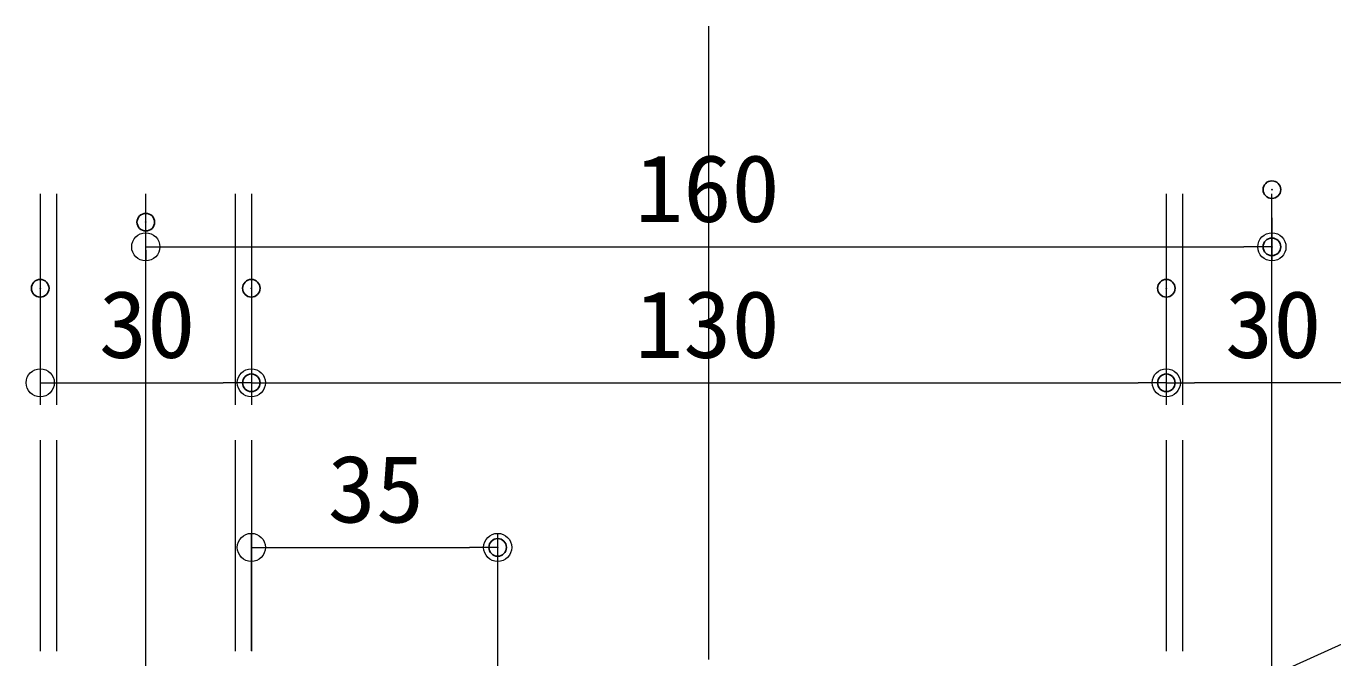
# Model space of a CAD drawing. Units: millimetres, scale not verified. Extents: x -802 to 801, y -553 to 555.
# Drawn here: x -613.4 to -427.7, y -111.5 to -21.8 of the extents above; entities that cross this region are included whole.
import ezdxf
from ezdxf.enums import TextEntityAlignment as Align

# ---------------------------------------------------------------- set-up
doc = ezdxf.new("R2010")
doc.units = ezdxf.units.MM
doc.header["$LTSCALE"] = 5
doc.header["$PDMODE"] = 32
doc.header["$PDSIZE"] = 2.5
doc.linetypes.add('LONG_CHAIN', pattern=[21, 18, -1, 1, -1])
doc.linetypes.add('LONG_DASHED1', pattern=[7, 6, -1])
for name, color, linetype, lineweight in [('0-5_2通り芯', 1, 'LONG_CHAIN', 9), ('0-9_shade', 6, 'LONG_DASHED1', 9), ('0-A_6文字', 1, 'Continuous', 9), ('0-B_0', 4, 'Continuous', 9), ('0-D_CENTER', 5, 'LONG_CHAIN', 9)]:
    doc.layers.add(name, color=color, linetype=linetype, lineweight=lineweight)
doc.layers.add('0-C_DEFPOINTS', color=1, linetype='Continuous')
doc.styles.add('ＭＳ ゴシック', font='')
doc.styles.get('ＭＳ ゴシック').set_extended_font_data('MS Gothic')

# ---------------------------------------------------------------- blocks, each defined once
blk = doc.blocks.new('_ORIGIN')
at = {"layer": '0-B_0', "color": 1}
blk.add_line((0, 0), (-5, 0), dxfattribs=at)
blk.add_circle((0, 0), 2.5, dxfattribs=at)
blk = doc.blocks.new('MLeader2')
at = {"layer": '0-A_6文字'}
blk.add_line((-398.587, -97.568), (-286.041, -97.568), dxfattribs=at)
at = {"layer": '0-A_6文字', "color": 2}
blk.add_line((-503.719, -144.506), (-500.075, -142.856), dxfattribs=at)
at = {"layer": '0-A_6文字'}
blk.add_lwpolyline([(-500.075, -142.856), (-400.027, -97.568), (-398.587, -97.568)], dxfattribs=at)
at = {"layer": '0-A_6文字', "color": 2}
blk.add_lwpolyline([(-499.8, -143.464), (-503.719, -144.506), (-500.35, -142.249)], dxfattribs=at)
at = {"layer": '0-A_6文字', "color": 2, "style": 'ＭＳ ゴシック'}
for s, width, p in [('横補強材リップ溝形鋼（別途）', 0.65, (-398.227, -97.818)), ('100×50×20×2.3', 0.9, (-400.227, -114.485))]:
    blk.add_text(s, height=9.604, dxfattribs=dict(at, width=width)).set_placement(p, align=Align.BOTTOM_LEFT)

msp = doc.modelspace()

# ---------------------------------------------------------------- linework, layer by layer
at = {"layer": '0-5_2通り芯'}
msp.add_line((-516.449, -21.75), (-516.449, -536.647), dxfattribs=at)
at = {"layer": '0-9_shade'}
for p, q in [((-611.378, -45.553), (-611.378, -534.792)), ((-609.078, -45.553), (-609.078, -534.792)), ((-583.678, -45.553), (-583.678, -534.792)), ((-581.378, -45.553), (-581.378, -534.792)), ((-451.378, -45.553), (-451.378, -534.792)), ((-449.078, -45.553), (-449.078, -534.792))]:
    msp.add_line(p, q, dxfattribs=at)
at = {"layer": '0-A_6文字'}
for p, q in [((-436.378, -48.979), (-436.378, -55.109)), ((-596.378, -53.602), (-596.378, -55.109)), ((-592.378, -53.109), (-440.378, -53.109)), ((-611.378, -62.994), (-611.378, -74.424)), ((-581.378, -62.994), (-581.378, -74.424)), ((-581.378, -62.994), (-581.378, -74.424)), ((-451.378, -62.994), (-451.378, -74.424)), ((-451.378, -62.994), (-451.378, -74.424)), ((-607.378, -72.424), (-585.378, -72.424)), ((-577.378, -72.424), (-455.378, -72.424)), ((-425.378, -72.424), (-447.378, -72.424)), ((-581.378, -110.506), (-581.378, -93.814)), ((-546.378, -137.306), (-546.378, -93.814)), ((-577.378, -95.814), (-550.378, -95.814))]:
    msp.add_line(p, q, dxfattribs=at)
at = {"layer": '0-C_DEFPOINTS'}
for p in [(-436.378, -44.979), (-596.378, -49.602), (-436.378, -53.109), (-611.378, -58.994), (-581.378, -58.994), (-451.378, -58.994), (-581.378, -72.424), (-451.378, -72.424), (-546.378, -95.814)]:
    msp.add_point(p, dxfattribs=at)
at = {"layer": '0-D_CENTER'}
for p, q in [((-596.378, -534.792), (-596.378, -45.553)), ((-436.378, -534.792), (-436.378, -45.553))]:
    msp.add_line(p, q, dxfattribs=at)

# ---------------------------------------------------------------- block references
at = {"layer": '0-A_6文字', "xscale": 0.8, "yscale": 0.8, "rotation": 180}
for p in [(-596.378, -53.109), (-611.378, -72.424), (-581.378, -72.424), (-451.378, -72.424), (-581.378, -95.814)]:
    msp.add_blockref('_ORIGIN', p, dxfattribs=at)
at = {"layer": '0-A_6文字', "xscale": 0.8, "yscale": 0.8}
for p in [(-436.378, -53.109), (-581.378, -72.424), (-451.378, -72.424), (-546.378, -95.814)]:
    msp.add_blockref('_ORIGIN', p, dxfattribs=at)
at = {"layer": '0-A_6文字'}
msp.add_blockref('MLeader2', (0, 0), dxfattribs=at)

# ---------------------------------------------------------------- texts
at = {"layer": '0-A_6文字', "color": 2, "style": 'ＭＳ ゴシック', "width": 1.05}
for s, p in [('160', (-526.878, -52.46)), ('30', (-603.045, -71.775)), ('130', (-526.878, -71.775)), ('30', (-443.045, -71.775)), ('35', (-570.545, -95.164))]:
    msp.add_text(s, height=9.604, dxfattribs=at).set_placement(p, align=Align.BOTTOM_LEFT)

doc.saveas('drawing.dxf')
